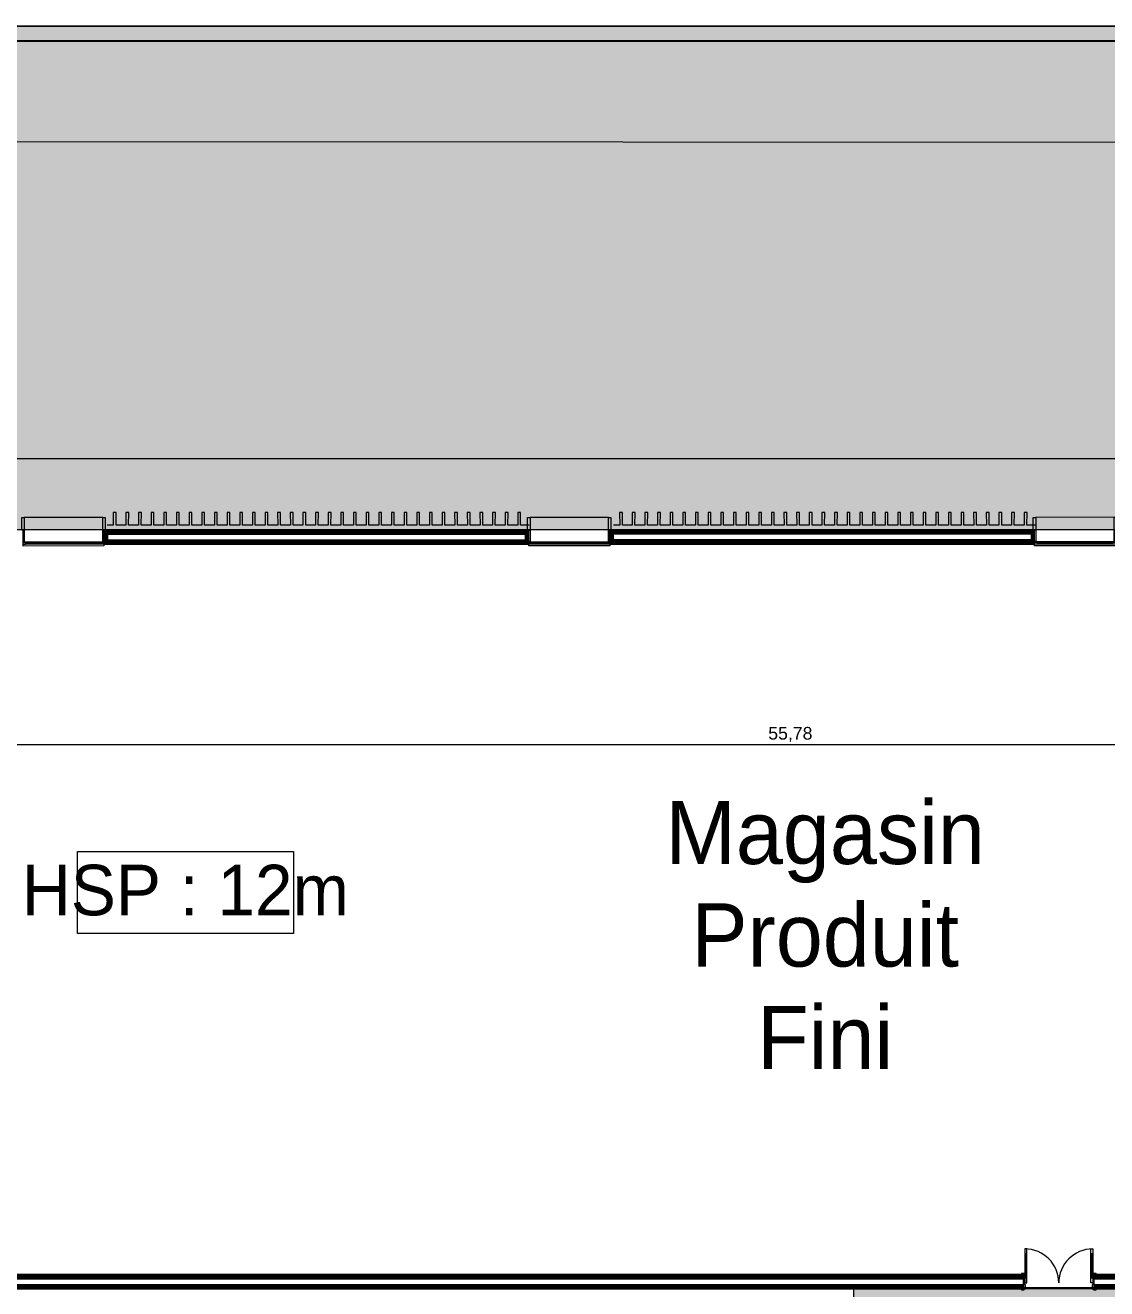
# Model space of a CAD drawing. Header units: millimetres. Extents: x 141848 to 1648660, y -821378 to -151356.
# Drawn here: x 175583 to 196965, y -188411 to -163422 of the extents above; entities that cross this region are included whole.
import ezdxf

# ---------------------------------------------------------------- set-up
doc = ezdxf.new("R2010")
doc.units = ezdxf.units.MM
doc.header["$MEASUREMENT"] = 0
doc.linetypes.add('Traits', pattern=[282.222223, 141.111112, -141.111112])
doc.linetypes.add('Wipeout_Contour', pattern=[1000, 0, -1000])
for name, color, linetype in [('Cotations - 1_100', 7, 'Continuous'), ('Divers - Dessin général', 7, 'Continuous'), ('Fenêtres ARCHICAD', 7, 'Continuous'), ('Hachure', 7, 'Continuous'), ('Nouveau_0', 7, 'Continuous'), ('Portes ARCHICAD', 7, 'Continuous'), ('Sols_ Dalles', 7, 'Continuous'), ('TopoAlt', 7, 'Continuous')]:
    doc.layers.add(name, color=color, linetype=linetype)
doc.styles.add('STYLE_GENERE_1', font='')
doc.styles.add('STYLE_GENERE_2', font='')
doc.styles.get('STYLE_GENERE_1').set_extended_font_data('Agency FB')
doc.styles.get('STYLE_GENERE_2').set_extended_font_data('Arial')
doc.dimstyles.new('STYLE_GENERE__1', dxfattribs={"dimtxt": 250, "dimasz": 190, "dimexe": 1.25, "dimexo": 0.625, "dimgap": 0, "dimtad": 1, "dimlfac": 0.001, "dimtxsty": 'STYLE_GENERE_2', "dimblk": 'ARROWHEAD_6', "dimblk1": 'ARROWHEAD_6', "dimblk2": 'ARROWHEAD_6', "dimcen": 2.5, "dimse1": 1, "dimse2": 1, "dimclrd": 7, "dimclre": 7, "dimclrt": 7, "dimazin": 3, "dimtfac": 1, "dimtmove": 0, "dimatfit": 3})
pattern_1 = [(45, (0, 175), (-55.68466, 55.68466), [0, -52.5, 0, -78.75]), (110, (175, 175), (74.000794, 26.934086), [0, -38.5, 0, -66.5])]
pattern_2 = [(45, (0, 0), (-7.0710678, 7.0710678), [])]

# ---------------------------------------------------------------- blocks, each defined once
blk = doc.blocks.new('Dalle_15_1', base_point=(153176, -163719))
at = {"linetype": 'Continuous', "lineweight": 0, "true_color": 0x90b349}
blk.add_hatch(color=55, dxfattribs=at).paths.add_polyline_path([(153176, -163719), (153156, -271725), (155117, -271706), (155135, -165720), (251905, -165737), (251887, -265587), (253887, -265588), (253906, -163738)])
at = {"color": 7, "linetype": 'Continuous', "lineweight": 5, "flags": 128}
blk.add_lwpolyline([(153176, -163719), (153156, -271725), (155117, -271706), (155135, -165720), (251905, -165737), (251887, -265587), (253887, -265588), (253906, -163738)], close=True, dxfattribs=at)
blk = doc.blocks.new('Fenêtre 25')
at = {"layer": 'Fenêtres ARCHICAD', "color": 7, "linetype": 'Continuous', "lineweight": 5}
for p, q in [((-800, 0), (-800, 33)), ((-800, 33), (800, 33)), ((800, 33), (800, 0)), ((-800, -30), (800, -30)), ((-800, -280), (-800, -50)), ((-800, -50), (-775, -50)), ((-800, -195), (-800, -265)), ((-800, -195), (-800, -265)), ((-800, -195), (-800, -265)), ((-800, -195), (-800, -265)), ((-775, -50), (-775, -280)), ((775, -280), (775, -50)), ((775, -50), (800, -50)), ((800, -50), (800, -280)), ((800, -195), (800, -265)), ((800, -195), (800, -265)), ((800, -195), (800, -265)), ((800, -195), (800, -265)), ((-825, -530), (-825, -280)), ((-825, -280), (-775, -280)), ((-825, -280), (-800, -280)), ((-825, -280), (-800, -280)), ((-800, -265), (-800, -280)), ((-800, -265), (-800, -280)), ((-775, -280), (-800, -280)), ((-775, -280), (-775, -530)), ((800, -280), (775, -280)), ((775, -280), (825, -280)), ((775, -530), (775, -280)), ((800, -265), (800, -280)), ((800, -265), (800, -280)), ((800, -280), (825, -280)), ((800, -280), (825, -280)), ((825, -280), (825, -530)), ((-775, -530), (-825, -530)), ((-775, -530), (775, -530)), ((825, -530), (775, -530))]:
    blk.add_line(p, q, dxfattribs=at)
at = {"layer": 'Fenêtres ARCHICAD', "color": 7, "linetype": 'Traits', "lineweight": 5}
blk.add_line((-800, 0), (800, 0), dxfattribs=at)
at = {"color": 254, "linetype": 'Wipeout_Contour', "lineweight": 0, "ltscale": 3003.33026}
blk.add_wipeout([(-750, 0), (-750, -50), (750, -50), (750, 0)], dxfattribs=at).dxf.layer = 'Fenêtres ARCHICAD'
at = {"layer": 'Fenêtres ARCHICAD', "color": 7, "linetype": 'Continuous', "lineweight": 5}
for p, q in [((-800, 0), (-750, 0)), ((-800, 0), (-800, -15)), ((-800, 0), (-800, -15)), ((-750, 0), (-750, -50)), ((-750, 0), (750, 0)), ((750, -50), (750, 0)), ((750, 0), (800, 0)), ((800, 0), (800, -15)), ((800, 0), (800, -15)), ((-800, -15), (-800, -50)), ((-800, -15), (-800, -50)), ((-750, -50), (-800, -50)), ((-800, -50), (-800, -85)), ((-800, -50), (-800, -85)), ((-800, -85), (-800, -195)), ((-800, -85), (-800, -195)), ((-800, -85), (-800, -195)), ((-800, -85), (-800, -195)), ((-750, -25), (750, -25)), ((750, -50), (-750, -50)), ((800, -50), (750, -50)), ((800, -15), (800, -50)), ((800, -15), (800, -50)), ((800, -50), (800, -85)), ((800, -50), (800, -85)), ((800, -85), (800, -195)), ((800, -85), (800, -195)), ((800, -85), (800, -195)), ((800, -85), (800, -195))]:
    blk.add_line(p, q, dxfattribs=at)
blk = doc.blocks.new('Mur_1_1', base_point=(162861, -173411))
at = {"color": 254, "linetype": 'Wipeout_Contour', "lineweight": 0, "ltscale": 1003712.841546523}
blk.add_wipeout([(177139, -173408), (177139, -173423), (185539, -173421), (185539, -173406)], dxfattribs=at)
at = {"color": 254, "linetype": 'Wipeout_Contour', "lineweight": 0, "ltscale": 1032981.231617346}
blk.add_wipeout([(187139, -173406), (187139, -173421), (195539, -173420), (195539, -173405)], dxfattribs=at)
at = {"linetype": 'Continuous', "lineweight": 5, "true_color": 0x5f5f5f}
h = blk.add_hatch(dxfattribs=at)
h.set_pattern_fill('Enduit_0001', color=251, style=0, pattern_type=2)
h.set_pattern_definition(pattern_1)
h.paths.add_polyline_path([(177139, -173408), (177139, -173423), (185539, -173421), (185539, -173406)])
h = blk.add_hatch(dxfattribs=at)
h.set_pattern_fill('Enduit_0001', color=251, style=0, pattern_type=2)
h.set_pattern_definition(pattern_1)
h.paths.add_polyline_path([(187139, -173406), (187139, -173421), (195539, -173420), (195539, -173405)])
at = {"color": 254, "linetype": 'Wipeout_Contour', "lineweight": 0, "ltscale": 1003829.269942203}
blk.add_wipeout([(177139, -173423), (177209, -173493), (185469, -173491), (185539, -173421)], dxfattribs=at)
at = {"color": 254, "linetype": 'Wipeout_Contour', "lineweight": 0, "ltscale": 1033094.421917704}
blk.add_wipeout([(187139, -173421), (187209, -173491), (195469, -173490), (195539, -173420)], dxfattribs=at)
at = {"linetype": 'Continuous', "lineweight": 5, "true_color": 0x5f5f5f}
h = blk.add_hatch(dxfattribs=at)
h.set_pattern_fill('Briques_terre_cuite__int_97', color=251, style=0, pattern_type=2)
h.set_pattern_definition(pattern_2)
h.paths.add_polyline_path([(177139, -173423), (177209, -173493), (185469, -173491), (185539, -173421)])
h = blk.add_hatch(dxfattribs=at)
h.set_pattern_fill('Briques_terre_cuite__int_97', color=251, style=0, pattern_type=2)
h.set_pattern_definition(pattern_2)
h.paths.add_polyline_path([(187139, -173421), (187209, -173491), (195469, -173490), (195539, -173420)])
at = {"color": 254, "linetype": 'Wipeout_Contour', "lineweight": 0, "ltscale": 1004077.109057193}
blk.add_wipeout([(177209, -173493), (177209, -173603), (185469, -173601), (185469, -173491)], dxfattribs=at)
at = {"color": 254, "linetype": 'Wipeout_Contour', "lineweight": 0, "ltscale": 1033335.302402784}
blk.add_wipeout([(187209, -173491), (187209, -173601), (195469, -173600), (195469, -173490)], dxfattribs=at)
at = {"color": 254, "linetype": 'Wipeout_Contour', "lineweight": 0, "ltscale": 1004445.940212037}
blk.add_wipeout([(185539, -173671), (177139, -173673), (177139, -173688), (185539, -173686)], dxfattribs=at)
at = {"color": 254, "linetype": 'Wipeout_Contour', "lineweight": 0, "ltscale": 1033693.572481309}
blk.add_wipeout([(195539, -173670), (187139, -173671), (187139, -173686), (195539, -173685)], dxfattribs=at)
at = {"linetype": 'Continuous', "lineweight": 5, "true_color": 0x5f5f5f}
h = blk.add_hatch(dxfattribs=at)
h.set_pattern_fill('Enduit_0001', color=251, style=0, pattern_type=2)
h.set_pattern_definition(pattern_1)
h.paths.add_polyline_path([(185539, -173671), (177139, -173673), (177139, -173688), (185539, -173686)])
h = blk.add_hatch(dxfattribs=at)
h.set_pattern_fill('Enduit_0001', color=251, style=0, pattern_type=2)
h.set_pattern_definition(pattern_1)
h.paths.add_polyline_path([(195539, -173670), (187139, -173671), (187139, -173686), (195539, -173685)])
at = {"color": 254, "linetype": 'Wipeout_Contour', "lineweight": 0, "ltscale": 1004328.334664358}
blk.add_wipeout([(185539, -173601), (177139, -173603), (177139, -173673), (185539, -173671)], dxfattribs=at)
at = {"color": 254, "linetype": 'Wipeout_Contour', "lineweight": 0, "ltscale": 1033579.295233603}
blk.add_wipeout([(195539, -173600), (187139, -173601), (187139, -173671), (195539, -173670)], dxfattribs=at)
at = {"linetype": 'Continuous', "lineweight": 5, "true_color": 0x5f5f5f}
h = blk.add_hatch(dxfattribs=at)
h.set_pattern_fill('Briques_terre_cuite__int_97', color=251, style=0, pattern_type=2)
h.set_pattern_definition(pattern_2)
h.paths.add_polyline_path([(185539, -173601), (177139, -173603), (177139, -173673), (185539, -173671)])
h = blk.add_hatch(dxfattribs=at)
h.set_pattern_fill('Briques_terre_cuite__int_97', color=251, style=0, pattern_type=2)
h.set_pattern_definition(pattern_2)
h.paths.add_polyline_path([(195539, -173600), (187139, -173601), (187139, -173671), (195539, -173670)])
at = {"color": 254, "linetype": 'Wipeout_Contour', "lineweight": 0, "ltscale": 991996.255875}
blk.add_wipeout([(177209, -173493), (177139, -173423), (177139, -173603), (177209, -173603)], dxfattribs=at)
at = {"color": 254, "linetype": 'Wipeout_Contour', "lineweight": 0, "ltscale": 1016063.892087777}
blk.add_wipeout([(185469, -173491), (185469, -173601), (185539, -173601), (185539, -173421)], dxfattribs=at)
at = {"color": 254, "linetype": 'Wipeout_Contour', "lineweight": 0, "ltscale": 1020951.550281515}
blk.add_wipeout([(187209, -173491), (187139, -173421), (187139, -173601), (187209, -173601)], dxfattribs=at)
at = {"color": 254, "linetype": 'Wipeout_Contour', "lineweight": 0, "ltscale": 1045627.528811867}
blk.add_wipeout([(195469, -173490), (195469, -173600), (195539, -173600), (195539, -173420)], dxfattribs=at)
at = {"linetype": 'Continuous', "lineweight": 5, "true_color": 0x5f5f5f}
h = blk.add_hatch(dxfattribs=at)
h.set_pattern_fill('Briques_terre_cuite__int_97', color=251, style=0, pattern_type=2)
h.set_pattern_definition(pattern_2)
h.paths.add_polyline_path([(177209, -173493), (177139, -173423), (177139, -173603), (177209, -173603)])
h = blk.add_hatch(dxfattribs=at)
h.set_pattern_fill('Briques_terre_cuite__int_97', color=251, style=0, pattern_type=2)
h.set_pattern_definition(pattern_2)
h.paths.add_polyline_path([(185469, -173491), (185469, -173601), (185539, -173601), (185539, -173421)])
h = blk.add_hatch(dxfattribs=at)
h.set_pattern_fill('Briques_terre_cuite__int_97', color=251, style=0, pattern_type=2)
h.set_pattern_definition(pattern_2)
h.paths.add_polyline_path([(187209, -173491), (187139, -173421), (187139, -173601), (187209, -173601)])
h = blk.add_hatch(dxfattribs=at)
h.set_pattern_fill('Briques_terre_cuite__int_97', color=251, style=0, pattern_type=2)
h.set_pattern_definition(pattern_2)
h.paths.add_polyline_path([(195469, -173490), (195469, -173600), (195539, -173600), (195539, -173420)])
at = {"color": 7, "linetype": 'Continuous', "lineweight": 5}
for p, q in [((177164, -173408), (177139, -173408)), ((177139, -173423), (177139, -173408)), ((185539, -173421), (177139, -173423)), ((177139, -173493), (177139, -173423)), ((177139, -173493), (177139, -173423)), ((185539, -173406), (185514, -173406)), ((185539, -173421), (185539, -173406)), ((185539, -173491), (185539, -173421)), ((185539, -173491), (185539, -173421)), ((187164, -173406), (187139, -173406)), ((187139, -173421), (187139, -173406)), ((195539, -173420), (187139, -173421)), ((187139, -173491), (187139, -173421)), ((187139, -173491), (187139, -173421)), ((195539, -173405), (195514, -173405)), ((195539, -173420), (195539, -173405)), ((195539, -173490), (195539, -173420)), ((195539, -173490), (195539, -173420)), ((177139, -173603), (177139, -173493)), ((177139, -173603), (177139, -173493)), ((177139, -173638), (177139, -173603)), ((177139, -173673), (177139, -173638)), ((177139, -173673), (185539, -173671)), ((177139, -173688), (177139, -173673)), ((185469, -173491), (177209, -173493)), ((177209, -173493), (177209, -173603)), ((185469, -173601), (177209, -173603)), ((185469, -173491), (185469, -173601)), ((185539, -173601), (185539, -173491)), ((185539, -173601), (185539, -173491)), ((185539, -173636), (185539, -173601)), ((185539, -173671), (185539, -173636)), ((185539, -173686), (185539, -173671)), ((187139, -173601), (187139, -173491)), ((187139, -173601), (187139, -173491)), ((187139, -173636), (187139, -173601)), ((187139, -173671), (187139, -173636)), ((187139, -173671), (195539, -173670)), ((187139, -173686), (187139, -173671)), ((195469, -173490), (187209, -173491)), ((187209, -173491), (187209, -173601)), ((195469, -173600), (187209, -173601)), ((195469, -173490), (195469, -173600)), ((195539, -173600), (195539, -173490)), ((195539, -173600), (195539, -173490)), ((195539, -173635), (195539, -173600)), ((195539, -173670), (195539, -173635)), ((195539, -173685), (195539, -173670))]:
    blk.add_line(p, q, dxfattribs=at)
at = {"color": 7, "linetype": 'Continuous', "lineweight": 5, "flags": 128}
for points in [[(185539, -173406), (177139, -173408)], [(195539, -173405), (187139, -173406)], [(177139, -173688), (185539, -173686)], [(187139, -173686), (195539, -173685)]]:
    blk.add_lwpolyline(points, dxfattribs=at)
at = {"layer": 'Fenêtres ARCHICAD', "color": 7, "linetype": 'Continuous', "lineweight": 5, "zscale": 1000, "rotation": 180.0105654490005}
for p in [(176339, -173688), (186339, -173686), (196339, -173684)]:
    blk.add_blockref('Fenêtre 25', p, dxfattribs=at)
blk = doc.blocks.new('Porte double 25_2')
at = {"layer": 'Portes ARCHICAD', "color": 7, "linetype": 'Continuous', "lineweight": 5}
for p, q in [((-672, 672), (-672, 572)), ((-632, 672), (-672, 672)), ((-672, 572), (-632, 572)), ((-652, 572), (-652, 100)), ((-632, 572), (-632, 672)), ((632, 572), (632, 672)), ((632, 672), (672, 672)), ((672, 572), (632, 572)), ((652, 572), (652, 100)), ((672, 672), (672, 572)), ((-687, 184), (-737, 184)), ((-737, 184), (-737, 165)), ((-737, 165), (-687, 165)), ((-700, 165), (-737, 165)), ((-700, 165), (-737, 165)), ((-675, 165), (-700, 165)), ((-700, 165), (-700, 0)), ((-700, 150), (-700, 165)), ((-700, 150), (-700, 165)), ((-700, 80), (-700, 150)), ((-700, 80), (-700, 150)), ((-700, 0), (-700, 80)), ((-700, 0), (-700, 80)), ((-700, 0), (-675, 0)), ((-672, 0), (-700, 0)), ((-700, 0), (-700, -115)), ((-700, -30), (-700, 0)), ((-700, -30), (-700, 0)), ((-687, 165), (-687, 184)), ((-675, 0), (-675, 165)), ((-632, 100), (-672, 100)), ((-672, 100), (-672, 0)), ((-672, -40), (-672, 0)), ((-672, 0), (-632, 0)), ((-632, 0), (-632, 100)), ((632, 0), (632, 100)), ((632, 100), (672, 100)), ((672, 0), (632, 0)), ((672, 100), (672, 0)), ((700, 0), (672, 0)), ((672, 0), (672, -40)), ((700, 165), (675, 165)), ((675, 165), (675, 0)), ((675, 0), (700, 0)), ((737, 184), (687, 184)), ((687, 184), (687, 165)), ((687, 165), (737, 165)), ((700, 0), (700, 165)), ((700, 150), (700, 165)), ((700, 150), (700, 165)), ((700, 165), (737, 165)), ((700, 165), (737, 165)), ((700, 80), (700, 150)), ((700, 80), (700, 150)), ((700, 0), (700, 80)), ((700, 0), (700, 80)), ((700, -115), (700, 0)), ((700, -30), (700, 0)), ((700, -30), (700, 0)), ((737, 165), (737, 184)), ((-687, -115), (-737, -115)), ((-737, -115), (-737, -134)), ((-700, -115), (-737, -115)), ((-700, -115), (-737, -115)), ((-737, -134), (-687, -134)), ((-700, -100), (-700, -30)), ((-700, -100), (-700, -30)), ((-700, -115), (-700, -100)), ((-700, -115), (-700, -100)), ((-700, -115), (-660, -115)), ((-687, -134), (-687, -115)), ((-660, -40), (-672, -40)), ((-660, -115), (-660, -40)), ((672, -40), (660, -40)), ((660, -40), (660, -115)), ((660, -115), (700, -115)), ((737, -115), (687, -115)), ((687, -115), (687, -134)), ((687, -134), (737, -134)), ((700, -100), (700, -30)), ((700, -100), (700, -30)), ((700, -115), (700, -100)), ((700, -115), (700, -100)), ((700, -115), (737, -115)), ((700, -115), (737, -115)), ((737, -134), (737, -115))]:
    blk.add_line(p, q, dxfattribs=at)
at = {"layer": 'Portes ARCHICAD', "color": 7, "linetype": 'Continuous', "lineweight": 5, "flags": 128}
for points in [[(-672, 572), (-672, 100), (-652, 100), (-652, 572)], [(-652, 572), (-652, 100), (-632, 100), (-632, 572)], [(652, 572), (652, 100), (632, 100), (632, 572)], [(672, 572), (672, 100), (652, 100), (652, 572)]]:
    blk.add_lwpolyline(points, close=True, dxfattribs=at)
at = {"layer": 'Portes ARCHICAD', "color": 7, "linetype": 'Continuous', "lineweight": 5}
for centre, start, end in [((-672, 0), 0, 90), ((672, 0), 90, 180)]:
    blk.add_arc(centre, 672, start, end, dxfattribs=at)
blk = doc.blocks.new('Mur_5_1', base_point=(219206, -188411))
at = {"color": 254, "linetype": 'Wipeout_Contour', "lineweight": 0, "ltscale": 1080712.058958667}
blk.add_wipeout([(191976, -188396), (191976, -188411), (195318, -188411), (195318, -188396)], dxfattribs=at)
at = {"color": 254, "linetype": 'Wipeout_Contour', "lineweight": 0, "ltscale": 1095100.404707818}
blk.add_wipeout([(196718, -188411), (200550, -188411), (200550, -188396), (196718, -188396)], dxfattribs=at)
at = {"linetype": 'Continuous', "lineweight": 5, "true_color": 0x5f5f5f}
h = blk.add_hatch(dxfattribs=at)
h.set_pattern_fill('Enduit_0001', color=251, style=0, pattern_type=2)
h.set_pattern_definition(pattern_1)
h.paths.add_polyline_path([(191976, -188396), (191976, -188411), (195318, -188411), (195318, -188396)])
h = blk.add_hatch(dxfattribs=at)
h.set_pattern_fill('Enduit_0001', color=251, style=0, pattern_type=2)
h.set_pattern_definition(pattern_1)
h.paths.add_polyline_path([(196718, -188411), (200550, -188411), (200550, -188396), (196718, -188396)])
at = {"color": 254, "linetype": 'Wipeout_Contour', "lineweight": 0, "ltscale": 1080593.521692778}
blk.add_wipeout([(191976, -188326), (191976, -188396), (195318, -188396), (195318, -188326)], dxfattribs=at)
at = {"color": 254, "linetype": 'Wipeout_Contour', "lineweight": 0, "ltscale": 1094983.424552042}
blk.add_wipeout([(196718, -188396), (200550, -188396), (200550, -188326), (196718, -188326)], dxfattribs=at)
at = {"linetype": 'Continuous', "lineweight": 5, "true_color": 0x5f5f5f}
h = blk.add_hatch(dxfattribs=at)
h.set_pattern_fill('Briques_terre_cuite__int_97', color=251, style=0, pattern_type=2)
h.set_pattern_definition(pattern_2)
h.paths.add_polyline_path([(191976, -188326), (191976, -188396), (195318, -188396), (195318, -188326)])
h = blk.add_hatch(dxfattribs=at)
h.set_pattern_fill('Briques_terre_cuite__int_97', color=251, style=0, pattern_type=2)
h.set_pattern_definition(pattern_2)
h.paths.add_polyline_path([(196718, -188396), (200550, -188396), (200550, -188326), (196718, -188326)])
at = {"color": 254, "linetype": 'Wipeout_Contour', "lineweight": 0, "ltscale": 1080342.546011002}
blk.add_wipeout([(191976, -188216), (191976, -188326), (195318, -188326), (195318, -188216)], dxfattribs=at)
at = {"color": 254, "linetype": 'Wipeout_Contour', "lineweight": 0, "ltscale": 1094735.746296679}
blk.add_wipeout([(196718, -188326), (200550, -188326), (200550, -188216), (196718, -188216)], dxfattribs=at)
at = {"color": 7, "linetype": 'Continuous', "lineweight": 5}
for p, q in [((191976, -188396), (195318, -188396)), ((195318, -188411), (195281, -188411)), ((195318, -188411), (195318, -188396)), ((196718, -188396), (200550, -188396)), ((196718, -188411), (196718, -188396)), ((196718, -188411), (196755, -188411))]:
    blk.add_line(p, q, dxfattribs=at)
at = {"color": 7, "linetype": 'Continuous', "lineweight": 5, "flags": 128}
for points in [[(191976, -188411), (195318, -188411)], [(196718, -188411), (200550, -188411)]]:
    blk.add_lwpolyline(points, dxfattribs=at)
at = {"color": 254, "linetype": 'Wipeout_Contour', "lineweight": 0, "ltscale": 1079973.142520194}
blk.add_wipeout([(191976, -188146), (195318, -188146), (195318, -188131), (191976, -188131)], dxfattribs=at)
at = {"color": 254, "linetype": 'Wipeout_Contour', "lineweight": 0, "ltscale": 1094371.199034075}
blk.add_wipeout([(196718, -188146), (200550, -188146), (200550, -188131), (196718, -188131)], dxfattribs=at)
at = {"linetype": 'Continuous', "lineweight": 5, "true_color": 0x5f5f5f}
h = blk.add_hatch(dxfattribs=at)
h.set_pattern_fill('Enduit_0001', color=251, style=0, pattern_type=2)
h.set_pattern_definition(pattern_1)
h.paths.add_polyline_path([(191976, -188146), (195318, -188146), (195318, -188131), (191976, -188131)])
h = blk.add_hatch(dxfattribs=at)
h.set_pattern_fill('Enduit_0001', color=251, style=0, pattern_type=2)
h.set_pattern_definition(pattern_1)
h.paths.add_polyline_path([(196718, -188146), (200550, -188146), (200550, -188131), (196718, -188131)])
at = {"color": 254, "linetype": 'Wipeout_Contour', "lineweight": 0, "ltscale": 1080091.616714839}
blk.add_wipeout([(191976, -188146), (191976, -188216), (195318, -188216), (195318, -188146)], dxfattribs=at)
at = {"color": 254, "linetype": 'Wipeout_Contour', "lineweight": 0, "ltscale": 1094488.115348864}
blk.add_wipeout([(196718, -188216), (200550, -188216), (200550, -188146), (196718, -188146)], dxfattribs=at)
at = {"linetype": 'Continuous', "lineweight": 5, "true_color": 0x5f5f5f}
h = blk.add_hatch(dxfattribs=at)
h.set_pattern_fill('Briques_terre_cuite__int_97', color=251, style=0, pattern_type=2)
h.set_pattern_definition(pattern_2)
h.paths.add_polyline_path([(191976, -188146), (191976, -188216), (195318, -188216), (195318, -188146)])
h = blk.add_hatch(dxfattribs=at)
h.set_pattern_fill('Briques_terre_cuite__int_97', color=251, style=0, pattern_type=2)
h.set_pattern_definition(pattern_2)
h.paths.add_polyline_path([(196718, -188216), (200550, -188216), (200550, -188146), (196718, -188146)])
at = {"color": 7, "linetype": 'Continuous', "lineweight": 5}
for p, q in [((195318, -188146), (191976, -188146)), ((195318, -188131), (195281, -188131)), ((195318, -188146), (195318, -188131)), ((195318, -188216), (195318, -188146)), ((196718, -188131), (196755, -188131)), ((196718, -188146), (196718, -188131)), ((200550, -188146), (196718, -188146)), ((196718, -188216), (196718, -188146)), ((191976, -188216), (195318, -188216)), ((191976, -188326), (195318, -188326)), ((195318, -188296), (195318, -188216)), ((195318, -188326), (195318, -188296)), ((195318, -188396), (195318, -188326)), ((196718, -188216), (200550, -188216)), ((196718, -188296), (196718, -188216)), ((196718, -188326), (196718, -188296)), ((196718, -188326), (200550, -188326)), ((196718, -188396), (196718, -188326))]:
    blk.add_line(p, q, dxfattribs=at)
at = {"color": 7, "linetype": 'Continuous', "lineweight": 5, "flags": 128}
for points in [[(195318, -188131), (191976, -188131)], [(200550, -188131), (196718, -188131)]]:
    blk.add_lwpolyline(points, dxfattribs=at)
at = {"layer": 'Portes ARCHICAD', "color": 7, "linetype": 'Continuous', "lineweight": 5, "zscale": 1000}
blk.add_blockref('Porte double 25_2', (196018, -188296), dxfattribs=at)
blk = doc.blocks.new('Mur_53_1', base_point=(152836, -163438))
at = {"layer": 'TopoAlt', "color": 211, "linetype": 'Continuous', "lineweight": 5, "true_color": 0xfe55ff, "flags": 128}
for points in [[(254206, -163438), (153136, -163438)], [(153136, -163738), (253906, -163738)]]:
    blk.add_lwpolyline(points, dxfattribs=at)
blk = doc.blocks.new('Mur_76_1', base_point=(191976, -188411))
at = {"color": 254, "linetype": 'Wipeout_Contour', "lineweight": 0, "ltscale": 1066862.465338736}
blk.add_wipeout([(185576, -188411), (191976, -188411), (191976, -188396), (185576, -188396)], dxfattribs=at)
at = {"linetype": 'Continuous', "lineweight": 5, "true_color": 0x5f5f5f}
h = blk.add_hatch(dxfattribs=at)
h.set_pattern_fill('Enduit_0001', color=251, style=0, pattern_type=2)
h.set_pattern_definition(pattern_1)
h.paths.add_polyline_path([(185576, -188411), (191976, -188411), (191976, -188396), (185576, -188396)])
at = {"color": 254, "linetype": 'Wipeout_Contour', "lineweight": 0, "ltscale": 1066742.383042942}
blk.add_wipeout([(185576, -188396), (191976, -188396), (191976, -188326), (185576, -188326)], dxfattribs=at)
at = {"linetype": 'Continuous', "lineweight": 5, "true_color": 0x5f5f5f}
h = blk.add_hatch(dxfattribs=at)
h.set_pattern_fill('Briques_terre_cuite__int_97', color=251, style=0, pattern_type=2)
h.set_pattern_definition(pattern_2)
h.paths.add_polyline_path([(185576, -188396), (191976, -188396), (191976, -188326), (185576, -188326)])
at = {"color": 254, "linetype": 'Wipeout_Contour', "lineweight": 0, "ltscale": 1066488.133261072}
blk.add_wipeout([(185576, -188326), (191976, -188326), (191976, -188216), (185576, -188216)], dxfattribs=at)
at = {"color": 7, "linetype": 'Continuous', "lineweight": 5}
blk.add_line((185576, -188396), (191976, -188396), dxfattribs=at)
at = {"color": 7, "linetype": 'Continuous', "lineweight": 5, "flags": 128}
blk.add_lwpolyline([(185576, -188411), (191976, -188411)], dxfattribs=at)
at = {"color": 254, "linetype": 'Wipeout_Contour', "lineweight": 0, "ltscale": 1066113.910521441}
blk.add_wipeout([(191976, -188131), (185576, -188131), (185576, -188146), (191976, -188146)], dxfattribs=at)
at = {"linetype": 'Continuous', "lineweight": 5, "true_color": 0x5f5f5f}
h = blk.add_hatch(dxfattribs=at)
h.set_pattern_fill('Enduit_0001', color=251, style=0, pattern_type=2)
h.set_pattern_definition(pattern_1)
h.paths.add_polyline_path([(191976, -188131), (185576, -188131), (185576, -188146), (191976, -188146)])
at = {"color": 254, "linetype": 'Wipeout_Contour', "lineweight": 0, "ltscale": 1066233.930703597}
blk.add_wipeout([(185576, -188216), (191976, -188216), (191976, -188146), (185576, -188146)], dxfattribs=at)
at = {"linetype": 'Continuous', "lineweight": 5, "true_color": 0x5f5f5f}
h = blk.add_hatch(dxfattribs=at)
h.set_pattern_fill('Briques_terre_cuite__int_97', color=251, style=0, pattern_type=2)
h.set_pattern_definition(pattern_2)
h.paths.add_polyline_path([(185576, -188216), (191976, -188216), (191976, -188146), (185576, -188146)])
at = {"color": 7, "linetype": 'Continuous', "lineweight": 5}
for p, q in [((191976, -188146), (185576, -188146)), ((185576, -188216), (191976, -188216)), ((185576, -188326), (191976, -188326))]:
    blk.add_line(p, q, dxfattribs=at)
at = {"color": 7, "linetype": 'Continuous', "lineweight": 5, "flags": 128}
blk.add_lwpolyline([(191976, -188131), (185576, -188131)], dxfattribs=at)
blk = doc.blocks.new('Mur_77_1', base_point=(185576, -188411))
at = {"color": 254, "linetype": 'Wipeout_Contour', "lineweight": 0, "ltscale": 1042079.860614338}
blk.add_wipeout([(185576, -188396), (174190, -188396), (174190, -188411), (185576, -188411)], dxfattribs=at)
at = {"linetype": 'Continuous', "lineweight": 5, "true_color": 0x5f5f5f}
h = blk.add_hatch(dxfattribs=at)
h.set_pattern_fill('Enduit_0001', color=251, style=0, pattern_type=2)
h.set_pattern_definition(pattern_1)
h.paths.add_polyline_path([(185576, -188396), (174190, -188396), (174190, -188411), (185576, -188411)])
at = {"color": 254, "linetype": 'Wipeout_Contour', "lineweight": 0, "ltscale": 1041956.902853091}
blk.add_wipeout([(174190, -188396), (185576, -188396), (185576, -188326), (174190, -188326)], dxfattribs=at)
at = {"linetype": 'Continuous', "lineweight": 5, "true_color": 0x5f5f5f}
h = blk.add_hatch(dxfattribs=at)
h.set_pattern_fill('Briques_terre_cuite__int_97', color=251, style=0, pattern_type=2)
h.set_pattern_definition(pattern_2)
h.paths.add_polyline_path([(174190, -188396), (185576, -188396), (185576, -188326), (174190, -188326)])
at = {"color": 254, "linetype": 'Wipeout_Contour', "lineweight": 0, "ltscale": 1041696.562748765}
blk.add_wipeout([(174190, -188326), (185576, -188326), (185576, -188216), (174190, -188216)], dxfattribs=at)
at = {"color": 7, "linetype": 'Continuous', "lineweight": 5}
blk.add_line((174190, -188396), (185576, -188396), dxfattribs=at)
at = {"color": 7, "linetype": 'Continuous', "lineweight": 5, "flags": 128}
blk.add_lwpolyline([(174190, -188411), (185576, -188411)], dxfattribs=at)
at = {"color": 254, "linetype": 'Wipeout_Contour', "lineweight": 0, "ltscale": 1041313.371365904}
blk.add_wipeout([(174190, -188146), (185576, -188146), (185576, -188131), (174190, -188131)], dxfattribs=at)
at = {"linetype": 'Continuous', "lineweight": 5, "true_color": 0x5f5f5f}
h = blk.add_hatch(dxfattribs=at)
h.set_pattern_fill('Enduit_0001', color=251, style=0, pattern_type=2)
h.set_pattern_definition(pattern_1)
h.paths.add_polyline_path([(174190, -188146), (185576, -188146), (185576, -188131), (174190, -188131)])
at = {"color": 254, "linetype": 'Wipeout_Contour', "lineweight": 0, "ltscale": 1041436.268635775}
blk.add_wipeout([(174190, -188216), (185576, -188216), (185576, -188146), (174190, -188146)], dxfattribs=at)
at = {"linetype": 'Continuous', "lineweight": 5, "true_color": 0x5f5f5f}
h = blk.add_hatch(dxfattribs=at)
h.set_pattern_fill('Briques_terre_cuite__int_97', color=251, style=0, pattern_type=2)
h.set_pattern_definition(pattern_2)
h.paths.add_polyline_path([(174190, -188216), (185576, -188216), (185576, -188146), (174190, -188146)])
at = {"color": 7, "linetype": 'Continuous', "lineweight": 5}
for p, q in [((185576, -188146), (174190, -188146)), ((174190, -188216), (185576, -188216)), ((174190, -188326), (185576, -188326))]:
    blk.add_line(p, q, dxfattribs=at)
at = {"color": 7, "linetype": 'Continuous', "lineweight": 5, "flags": 128}
blk.add_lwpolyline([(185576, -188131), (174190, -188131)], dxfattribs=at)
blk = doc.blocks.new('Tôle profilée 25')
at = {"color": 7, "linetype": 'Continuous', "lineweight": 5}
for p, q in [((0, 8347.3), (0, 8176.5)), ((-250, 8177.5), (-250, 8150)), ((0, 8176.5), (-250, 8177.5)), ((-250, 8150), (-250, 8122.5)), ((-250, 8122.5), (0, 8123.5)), ((0, 8123.5), (0, 7926.5)), ((-250, 7927.5), (-250, 7900)), ((0, 7926.5), (-250, 7927.5)), ((-250, 7900), (-250, 7872.5)), ((-250, 7872.5), (0, 7873.5)), ((0, 7873.5), (0, 7676.5)), ((-250, 7677.5), (-250, 7650)), ((0, 7676.5), (-250, 7677.5)), ((-250, 7650), (-250, 7622.5)), ((-250, 7622.5), (0, 7623.5)), ((0, 7623.5), (0, 7426.5)), ((-250, 7427.5), (-250, 7400)), ((0, 7426.5), (-250, 7427.5)), ((-250, 7400), (-250, 7372.5)), ((-250, 7372.5), (0, 7373.5)), ((0, 7373.5), (0, 7176.5)), ((-250, 7177.5), (-250, 7150)), ((0, 7176.5), (-250, 7177.5)), ((-250, 7150), (-250, 7122.5)), ((-250, 7122.5), (0, 7123.5)), ((0, 7123.5), (0, 6926.5)), ((-250, 6927.5), (-250, 6900)), ((0, 6926.5), (-250, 6927.5)), ((-250, 6900), (-250, 6872.5)), ((-250, 6872.5), (0, 6873.5)), ((0, 6873.5), (0, 6676.5)), ((-250, 6677.5), (-250, 6650)), ((0, 6676.5), (-250, 6677.5)), ((-250, 6650), (-250, 6622.5)), ((-250, 6622.5), (0, 6623.5)), ((0, 6623.5), (0, 6426.5)), ((-250, 6427.5), (-250, 6400)), ((0, 6426.5), (-250, 6427.5)), ((-250, 6400), (-250, 6372.5)), ((-250, 6372.5), (0, 6373.5)), ((0, 6373.5), (0, 6176.5)), ((-250, 6177.5), (-250, 6150)), ((0, 6176.5), (-250, 6177.5)), ((-250, 6150), (-250, 6122.5)), ((-250, 6122.5), (0, 6123.5)), ((0, 6123.5), (0, 5926.5)), ((-250, 5927.5), (-250, 5900)), ((0, 5926.5), (-250, 5927.5)), ((-250, 5900), (-250, 5872.5)), ((-250, 5872.5), (0, 5873.5)), ((0, 5873.5), (0, 5676.5)), ((-250, 5677.5), (-250, 5650)), ((0, 5676.5), (-250, 5677.5)), ((-250, 5650), (-250, 5622.5)), ((-250, 5622.5), (0, 5623.5)), ((0, 5623.5), (0, 5426.5)), ((-250, 5427.5), (-250, 5400)), ((0, 5426.5), (-250, 5427.5)), ((-250, 5400), (-250, 5372.5)), ((-250, 5372.5), (0, 5373.5)), ((0, 5373.5), (0, 5176.5)), ((-250, 5177.5), (-250, 5150)), ((0, 5176.5), (-250, 5177.5)), ((-250, 5150), (-250, 5122.5)), ((-250, 5122.5), (0, 5123.5)), ((0, 5123.5), (0, 4926.5)), ((-250, 4927.5), (-250, 4900)), ((0, 4926.5), (-250, 4927.5)), ((-250, 4900), (-250, 4872.5)), ((-250, 4872.5), (0, 4873.5)), ((0, 4873.5), (0, 4676.5)), ((-250, 4677.5), (-250, 4650)), ((0, 4676.5), (-250, 4677.5)), ((-250, 4650), (-250, 4622.5)), ((-250, 4622.5), (0, 4623.5)), ((0, 4623.5), (0, 4426.5)), ((-250, 4427.5), (-250, 4400)), ((0, 4426.5), (-250, 4427.5)), ((-250, 4400), (-250, 4372.5)), ((-250, 4372.5), (0, 4373.5)), ((0, 4373.5), (0, 4176.5)), ((-250, 4177.5), (-250, 4150)), ((0, 4176.5), (-250, 4177.5)), ((-250, 4150), (-250, 4122.5)), ((-250, 4122.5), (0, 4123.5)), ((0, 4123.5), (0, 3926.5)), ((-250, 3927.5), (-250, 3900)), ((0, 3926.5), (-250, 3927.5)), ((-250, 3900), (-250, 3872.5)), ((-250, 3872.5), (0, 3873.5)), ((0, 3873.5), (0, 3676.5)), ((-250, 3677.5), (-250, 3650)), ((0, 3676.5), (-250, 3677.5)), ((-250, 3650), (-250, 3622.5)), ((-250, 3622.5), (0, 3623.5)), ((0, 3623.5), (0, 3426.5)), ((-250, 3427.5), (-250, 3400)), ((0, 3426.5), (-250, 3427.5)), ((-250, 3400), (-250, 3372.5)), ((-250, 3372.5), (0, 3373.5)), ((0, 3373.5), (0, 3176.5)), ((-250, 3177.5), (-250, 3150)), ((0, 3176.5), (-250, 3177.5)), ((-250, 3150), (-250, 3122.5)), ((-250, 3122.5), (0, 3123.5)), ((0, 3123.5), (0, 2926.5)), ((-250, 2927.5), (-250, 2900)), ((0, 2926.5), (-250, 2927.5)), ((-250, 2900), (-250, 2872.5)), ((-250, 2872.5), (0, 2873.5)), ((0, 2873.5), (0, 2676.5)), ((-250, 2677.5), (-250, 2650)), ((0, 2676.5), (-250, 2677.5)), ((-250, 2650), (-250, 2622.5)), ((-250, 2622.5), (0, 2623.5)), ((0, 2623.5), (0, 2426.5)), ((-250, 2427.5), (-250, 2400)), ((0, 2426.5), (-250, 2427.5)), ((-250, 2400), (-250, 2372.5)), ((-250, 2372.5), (0, 2373.5)), ((0, 2373.5), (0, 2176.5)), ((-250, 2177.5), (-250, 2150)), ((0, 2176.5), (-250, 2177.5)), ((-250, 2150), (-250, 2122.5)), ((-250, 2122.5), (0, 2123.5)), ((0, 2123.5), (0, 1926.5)), ((-250, 1927.5), (-250, 1900)), ((0, 1926.5), (-250, 1927.5)), ((-250, 1900), (-250, 1872.5)), ((-250, 1872.5), (0, 1873.5)), ((0, 1873.5), (0, 1676.5)), ((-250, 1677.5), (-250, 1650)), ((0, 1676.5), (-250, 1677.5)), ((-250, 1650), (-250, 1622.5)), ((-250, 1622.5), (0, 1623.5)), ((0, 1623.5), (0, 1426.5)), ((-250, 1427.5), (-250, 1400)), ((0, 1426.5), (-250, 1427.5)), ((-250, 1400), (-250, 1372.5)), ((-250, 1372.5), (0, 1373.5)), ((0, 1373.5), (0, 1176.5)), ((-250, 1177.5), (-250, 1150)), ((0, 1176.5), (-250, 1177.5)), ((-250, 1150), (-250, 1122.5)), ((-250, 1122.5), (0, 1123.5)), ((0, 1123.5), (0, 926.5)), ((-250, 927.5), (-250, 900)), ((0, 926.5), (-250, 927.5)), ((-250, 900), (-250, 872.5)), ((-250, 872.5), (0, 873.5)), ((0, 873.5), (0, 676.5)), ((-250, 677.5), (-250, 650)), ((0, 676.5), (-250, 677.5)), ((-250, 650), (-250, 622.5)), ((-250, 622.5), (0, 623.5)), ((0, 623.5), (0, 426.5)), ((-250, 427.5), (-250, 400)), ((0, 426.5), (-250, 427.5)), ((-250, 400), (-250, 372.5)), ((-250, 372.5), (0, 373.5)), ((0, 373.5), (0, 176.5)), ((-250, 177.5), (-250, 150)), ((0, 176.5), (-250, 177.5)), ((-250, 150), (-250, 122.5)), ((-250, 122.5), (0, 123.5)), ((0, 123.5), (0, 0))]:
    blk.add_line(p, q, dxfattribs=at)
blk = doc.blocks.new('*D468')
at = {"layer": 'Cotations - 1_100', "color": 7, "linetype": 'Continuous', "lineweight": 5}
for p, q in [((163241, -177546), (163041, -177746)), ((163141, -177833), (163141, -177458)), ((163141, -177646), (218926, -177646)), ((219026, -177546), (218826, -177746)), ((218926, -177833), (218926, -177458))]:
    blk.add_line(p, q, dxfattribs=at)
at = {"layer": 'Cotations - 1_100', "color": 7, "lineweight": 5, "char_height": 250, "attachment_point": 7, "style": 'STYLE_GENERE_2'}
for s, insert in [('\\A1;{\\pql;\\fArial|b0|i0|c0|p38;55,78}', (190273, -177596)), ('\\A1;{\\pql;\\fArial|b0|i0|c0|p38;0,58}', (218160, -177596))]:
    blk.add_mtext(s, dxfattribs=dict(at, insert=insert))
blk = doc.blocks.new('ARROWHEAD_6')
at = {"color": 0, "linetype": 'Continuous', "lineweight": 0}
for p, q in [((0, 0), (-1, 0)), ((-0.5, -0.5), (0.5, 0.5))]:
    blk.add_line(p, q, dxfattribs=at)

msp = doc.modelspace()

# ---------------------------------------------------------------- hatches: boundary and pattern name
at = {"linetype": 'Continuous', "lineweight": 0, "true_color": 0x6f6f6f}
h = msp.add_hatch(color=8, dxfattribs=at)
h.paths.add_polyline_path([(141848.442, -295062.571), (269220.821, -293826.868), (269220.821, -270902.734), (268763.049, -270902.734), (254213.6, -271040.575), (254213.6, -163437.635), (153156.2, -163437.635), (153156.2, -271040.575), (153182.962, -271040.57), (153183.146, -272000.514, -0.409427364), (149183.681, -275935.042), (141848.442, -275935.042)])
h.paths.add_polyline_path([(158435.584, -260639.953), (155145.584, -260639.953), (155145.584, -248364.953), (155145.584, -243089.974), (155145.584, -242189.974), (158435.584, -242189.974)], flags=0)
h.paths.add_polyline_path([(161503.433, -171995.57), (161503.433, -193810.571), (161503.433, -230015.57), (161503.433, -260810.571), (196775.042, -260810.571), (196775.042, -222495.57), (186955.542, -222495.57), (186955.542, -218295.57), (196754.55, -218295.57), (196754.55, -208495.57), (196754.55, -204495.57), (193355.542, -204495.57), (193355.542, -195161.535), (195576.034, -195161.535), (195576.034, -189810.571), (217850.068, -189810.571), (217850.068, -262266.885), (245610.045, -262266.885), (245610.045, -253395.571), (245626.034, -253395.571), (246426.034, -253395.571), (247826.034, -253395.571), (247826.034, -248005.571), (247826.034, -246605.571), (245626.034, -246605.571), (245610.045, -246605.571), (245610.045, -171995.57), (212806.28, -171995.57)], flags=0)
h.paths.add_polyline_path([(162737.042, -269433.913, -0.09031866), (162858.773, -268727.623, -0.201448728), (163912.639, -267592.74, -0.104211445), (164718.006, -267415.055), (165317.979, -267409.371, -0.104044608), (166125.354, -267571.244, -0.238255457), (167284.257, -268953.318, -0.055188622), (167336.836, -269390.334), (167338.931, -269611.438), (167351.046, -270890.267), (167092.583, -271892.761, -0.267949192), (165370.083, -272909.124), (164770.11, -272914.808, -0.193717464), (163379.252, -272370.185, -0.070568756), (163028.663, -271931.262, -0.131652498), (162751.253, -270933.845)], flags=0)
h.paths.add_polyline_path([(175327.752, -275599.002, -0.415791099), (173316.986, -273599.031), (173316.986, -273452.052), (173330.488, -267377.824, -0.380556701), (175316.986, -265609.826), (175394.714, -265609.826), (175394.714, -270609.826), (190394.714, -270609.826), (190394.714, -265609.826), (195356.191, -265609.826, -0.414213562), (196856.191, -267109.826), (196856.191, -273660.699, -0.345501612), (195137.285, -275433.432)], flags=0)
h.paths.add_polyline_path([(205510.093, -271504.083, -0.134473934), (205230.948, -270484.937), (205230.948, -268984.937, -0.414213562), (207230.948, -266984.937), (207830.948, -266984.937, -0.414213562), (209830.948, -268984.937), (209830.948, -270484.937, -0.128820346), (209574.03, -271465.581, -0.270936291), (207830.948, -272484.937), (207230.948, -272484.937, -0.264979997)], flags=0)
h.paths.add_polyline_path([(217862.687, -273329.325), (217869.949, -267730.336, -0.098561509), (218100.718, -266943.721), (218117.681, -266951.545, -0.258849002), (219955.479, -265605.827), (219953.141, -265587.294), (220637.569, -265587.294), (220637.569, -265687.294), (220637.569, -270687.294), (250537.569, -270687.294), (250537.569, -265687.294), (252208.004, -265687.294), (254186.294, -265687.294), (254186.294, -267687.294), (254186.294, -271062.255, 0.001345761), (254186.323, -271073.021), (254197.209, -273095.233, -0.414213562), (252208.004, -275105.97), (243484.534, -275105.97, -0.005188955), (243431.438, -275116.103), (235447.992, -275196.191), (220071.012, -275253.24, -0.386553331), (217873.089, -273475.385, -0.025189219)], flags=0)
at = {"linetype": 'Continuous', "lineweight": 0, "true_color": 0x90b349}
msp.add_hatch(color=55, dxfattribs=at).paths.add_polyline_path([(153135.736, -163719.488), (153116.298, -271660.98), (155116.298, -271661.341), (155135.376, -165719.848), (251905.262, -165737.275), (251887.357, -265587.294), (253887.357, -265587.654), (253905.622, -163737.635)])
at = {"layer": 'Sols_ Dalles', "linetype": 'Continuous', "lineweight": 0, "true_color": 0x2e271c}
msp.add_hatch(color=250, dxfattribs=at).paths.add_polyline_path([(161503.433, -171995.57), (161503.433, -230015.57), (161503.433, -260810.571), (196775.042, -260810.571), (196775.042, -260795.571), (196775.042, -258649.982), (196775.042, -258010.558), (196775.042, -222495.57), (186955.542, -222495.57), (186955.542, -218295.57), (196754.55, -218295.57), (196754.55, -204495.57), (193355.542, -204495.57), (193355.542, -195161.535), (195576.034, -195161.535), (195576.034, -189810.571), (217805.542, -189810.571), (217805.542, -253395.57), (217805.542, -253415.571), (219205.542, -253415.571), (219205.542, -253395.57), (219205.542, -188410.571), (191955.542, -188410.571), (191955.542, -190035.076), (194140.476, -190023.061), (194160.967, -193749.52), (191976.034, -193761.535), (191955.542, -200380.57), (191955.542, -205895.57), (195354.55, -205895.57), (195354.55, -216895.57), (185555.542, -216895.57), (185555.542, -223895.57), (195354.55, -223895.57), (195354.55, -258649.982), (195354.55, -259410.571), (163990.222, -259410.571), (162860.681, -259410.571), (162860.681, -231415.57), (162860.681, -173395.57), (244226.034, -173395.57), (244226.034, -248005.571), (245626.034, -248005.571), (246426.034, -248005.571), (246426.034, -251817.03), (245610.045, -251817.03), (244211.034, -251817.03), (244211.034, -253395.571), (246426.034, -253395.571), (247826.034, -253395.571), (247826.034, -248005.571), (247826.034, -246605.571), (245626.034, -246605.571), (245626.034, -171995.57)])

# ---------------------------------------------------------------- linework, layer by layer
at = {"color": 9, "linetype": 'Continuous', "lineweight": 5}
msp.add_lwpolyline([(149183.681, -275935.042), (141848.442, -275935.042), (141848.442, -295062.571), (269220.821, -293826.868), (269220.821, -270902.734), (268763.049, -270902.734), (254213.6, -271040.575), (254213.6, -163437.635), (153163.039, -163437.635), (153163.039, -271040.575), (153156.2, -271040.575), (153156.383, -272000.519), (153183.146, -272000.514, -0.409427364)], format="xyb", close=True, dxfattribs=at)
at = {"color": 7, "linetype": 'Continuous', "lineweight": 5}
msp.add_lwpolyline([(153135.736, -163719.488), (153116.298, -271660.98), (155116.298, -271661.341), (155135.376, -165719.848), (251905.262, -165737.275), (251887.357, -265587.294), (253887.357, -265587.654), (253905.622, -163737.635)], close=True, dxfattribs=at)
at = {"layer": 'Hachure', "color": 7, "linetype": 'Continuous', "lineweight": 5, "flags": 128}
msp.add_lwpolyline([(176612.314, -179761.685), (180885.818, -179761.685), (180885.818, -181383.31), (176612.314, -181383.31)], close=True, dxfattribs=at)
at = {"layer": 'Sols_ Dalles', "color": 250, "linetype": 'Continuous', "lineweight": 5, "true_color": 0x1f1f1f}
for points in [[(245626.034, -253415.571), (245626.034, -171995.57), (161503.433, -171995.57), (161503.433, -230015.57)], [(162860.681, -231415.57), (162860.681, -173395.57), (244226.034, -173395.57), (244226.034, -253415.571)], [(219205.542, -253395.57), (219205.542, -188410.571), (191955.542, -188410.571), (191955.542, -200380.57), (191955.542, -205895.57), (195354.55, -205895.57), (195354.55, -216895.57), (185555.542, -216895.57), (185555.542, -223895.57), (195354.55, -223895.57), (195354.55, -258649.982)]]:
    msp.add_lwpolyline(points, dxfattribs=at)
at = {"layer": 'TopoAlt', "color": 211, "linetype": 'Continuous', "lineweight": 5, "true_color": 0xfe55ff}
for points in [[(254205.676, -163437.635), (153135.676, -163437.635)], [(153135.733, -163737.635), (253905.622, -163737.635)]]:
    msp.add_lwpolyline(points, dxfattribs=at)

# ---------------------------------------------------------------- block references
at = {"color": 7, "linetype": 'Continuous', "lineweight": 5}
msp.add_blockref('Dalle_15_1', (153175.747, -163719.495), dxfattribs=at)
at = {"layer": 'TopoAlt', "color": 211, "lineweight": 5, "true_color": 0xfe55ff}
msp.add_blockref('Mur_53_1', (152835.676, -163437.635), dxfattribs=at)

# ---------------------------------------------------------------- texts
at = {"layer": 'Hachure', "color": 250, "linetype": 'Continuous', "lineweight": 5, "true_color": 0x1f1f1f, "insert": (191398.364, -181413.448), "char_height": 1250, "width": 6207.60865, "attachment_point": 5, "line_spacing_factor": 0.97291, "style": 'STYLE_GENERE_1'}
msp.add_mtext('\\A1;{\\pqc;\\fAgency FB|b0|i0|c0|p34;Magasin Produit Fini}', dxfattribs=at)
at = {"layer": 'Hachure', "color": 250, "linetype": 'Continuous', "lineweight": 5, "true_color": 0x1f1f1f, "insert": (178749.066, -180531.956), "char_height": 1000, "attachment_point": 5, "style": 'STYLE_GENERE_1'}
msp.add_mtext('\\A1;{\\pqc;\\fAgency FB|b0|i0|c0|p34;HSP : \\fAgency FB|b0|i0|c0|p34;12\\fAgency FB|b0|i0|c0|p34;m}', dxfattribs=at)

# ---------------------------------------------------------------- dimensions: what is measured, and where the dimension line sits
at = {"layer": 'Cotations - 1_100', "color": 7, "linetype": 'Continuous', "lineweight": 5}
dim = msp.add_linear_dim(base=(218925.542, -177645.562), p1=(163140.681, -180910.547), p2=(218925.542, -180905.403), dimstyle='STYLE_GENERE__1', dxfattribs=at)
dim.commit()
dim.dimension.update_dxf_attribs({"geometry": '*D468', "text_midpoint": (190693.112, -177470.562), "dimtype": 160})

# ---------------------------------------------------------------- next in the draw order: block references
at = {"color": 7, "lineweight": 5}
for name, p in [('Mur_1_1', (162860.681, -173410.574)), ('Mur_5_1', (219205.542, -188410.571))]:
    msp.add_blockref(name, p, dxfattribs=at)

# ---------------------------------------------------------------- next in the draw order: hatches: boundary and pattern name
at = {"linetype": 'Continuous', "lineweight": 0, "true_color": 0xa7a7a7}
msp.add_hatch(color=253, dxfattribs=at).paths.add_polyline_path([(196117.459, -168421.506, 1), (206117.459, -168421.506, 1)])

# ---------------------------------------------------------------- next in the draw order: block references
at = {"color": 7, "linetype": 'Continuous', "lineweight": 5, "zscale": 1000, "rotation": 270}
for p in [(177200.105, -173309.777), (187211.722, -173309.777)]:
    msp.add_blockref('Tôle profilée 25', p, dxfattribs=at)
at = {"color": 7, "lineweight": 5}
msp.add_blockref('Mur_76_1', (191976.034, -188410.571), dxfattribs=at)

# ---------------------------------------------------------------- next in the draw order: block references
msp.add_blockref('Mur_77_1', (185576.034, -188410.571), dxfattribs=at)

# ---------------------------------------------------------------- next in the draw order: linework, layer by layer
at = {"layer": 'Divers - Dessin général', "color": 14, "linetype": 'Continuous', "lineweight": 5, "true_color": 0x990000}
msp.add_lwpolyline([(254205.676, -163437.635), (254186.294, -271067.638), (152856.388, -272027.634), (152839.018, -197317.635), (152835.676, -163437.635)], close=True, dxfattribs=at)
at = {"layer": 'Nouveau_0', "color": 7, "linetype": 'Continuous', "lineweight": 5}
msp.add_lwpolyline([(219226.034, -173395.57), (219226.034, -188395.57), (162876.034, -188395.57), (162876.034, -173395.57)], close=True, dxfattribs=at)
at = {"layer": 'TopoAlt', "color": 7, "linetype": 'Continuous', "lineweight": 5, "flags": 128}
msp.add_lwpolyline([(152835.676, -163437.635), (152835.733, -163737.635), (152856.37, -271934.337), (153156.37, -271934.279), (153135.733, -163737.635), (253905.622, -163737.635), (253886.348, -270769.248), (253886.294, -271069.253), (254186.294, -271067.638), (254205.622, -163737.635), (254205.676, -163437.635), (253905.676, -163437.635), (153135.676, -163437.635)], close=True, dxfattribs=at)

doc.saveas('drawing.dxf')
